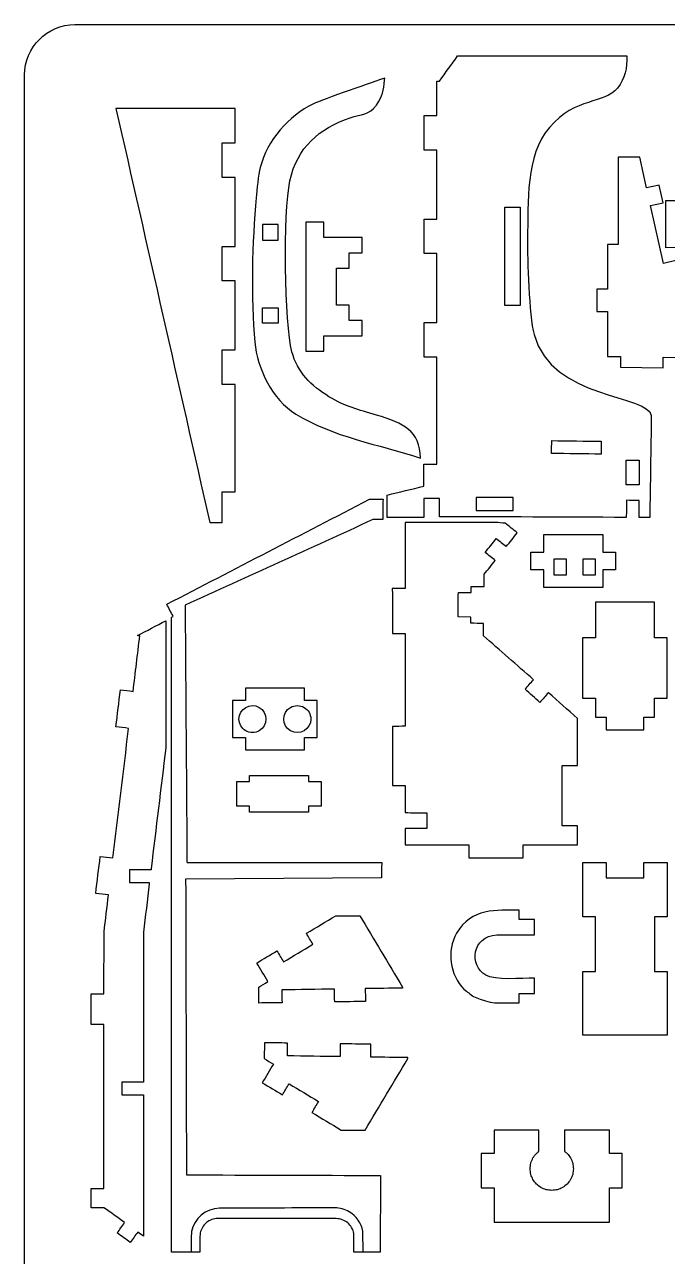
# Model space of a CAD drawing. Extents: x 280 to 860, y 22 to 902.
# Drawn here: x 280.3 to 408.2, y 657.3 to 902.3 of the extents above; entities that cross this region are included whole.
import ezdxf

# ---------------------------------------------------------------- set-up
doc = ezdxf.new("R2010")
doc.units = 0
doc.layers.get('0').update_dxf_attribs({"linetype": 'CONTINUOUS'})

msp = doc.modelspace()

# ---------------------------------------------------------------- linework, layer by layer
at = {"color": 175}
for p, q in [((290.305915, 902.300344), (560.305915, 902.300344)), ((280.305915, 472.300344), (280.305915, 892.300344))]:
    msp.add_line(p, q, dxfattribs=at)
at = {"color": 3}
for p, q in [((398.373145, 875.925573), (398.372645, 858.553373)), ((402.690545, 875.925873), (398.373145, 875.925573)), ((404.048945, 869.847973), (402.690545, 875.925873)), ((406.537745, 870.404373), (404.048945, 869.847973)), ((407.324745, 866.883573), (406.537745, 870.404373)), ((407.90453, 857.905783), (407.90543, 867.317183)), ((407.90543, 867.317183), (416.63953, 867.317183)), ((404.835945, 866.327173), (407.324745, 866.883573)), ((407.408845, 854.815973), (404.835945, 866.327173)), ((398.372645, 858.553373), (396.270545, 858.552873)), ((396.270545, 858.552873), (396.270745, 849.670473)), ((437.95393, 858.338383), (407.90453, 857.905783)), ((409.897845, 855.372273), (407.408845, 854.815973)), ((396.270745, 849.670473), (394.145745, 849.670373)), ((394.145745, 849.670373), (394.145845, 845.229073)), ((394.145845, 845.229073), (396.270945, 845.229173)), ((396.270945, 845.229173), (396.271145, 836.315873)), ((396.271145, 836.315873), (398.870245, 836.278373)), ((398.870245, 836.278373), (398.839445, 834.153273)), ((407.339245, 834.030873), (407.369945, 836.155973)), ((407.369945, 836.155973), (437.419345, 835.723373)), ((398.839445, 834.153273), (407.339245, 834.030873)), ((322.175015, 809.410144), (322.173615, 830.733044)), ((351.593715, 803.868144), (349.587515, 803.847744)), ((359.761815, 804.293344), (352.425015, 804.291144)), ((369.087015, 784.459544), (366.529515, 784.495444)), ((360.317615, 745.519544), (360.319115, 742.424144)), ((351.328615, 732.596544), (312.340015, 732.330744)), ((296.096215, 709.542544), (296.099915, 721.841644)), ((326.913015, 707.713644), (326.872515, 710.869244)), ((328.007415, 699.817644), (327.966915, 696.662044)), ((351.114315, 673.411544), (351.072015, 658.140744)), ((315.191815, 658.140744), (309.513115, 658.140744)), ((351.072015, 658.140744), (345.796615, 658.140744))]:
    msp.add_line(p, q, dxfattribs=at)
at = {"color": 1}
msp.add_line((347.661215, 658.140744), (347.623415, 662.320144), dxfattribs=at)
at = {"color": 175}
msp.add_open_spline([(280.305915, 892.300344), (280.305915, 897.800344), (284.805915, 902.300344), (290.305915, 902.300344)], degree=3, dxfattribs=at)
at = {"color": 3}
for points in [[(362.851615, 891.077744), (364.050415, 892.742344), (365.249115, 894.406944), (366.447915, 896.071544)], [(366.447915, 896.071544), (377.675415, 896.071544), (388.902915, 896.071544), (400.130415, 896.071544)], [(400.130415, 896.071544), (400.188415, 893.723244), (399.805015, 891.642244), (398.231615, 889.674344)], [(351.951315, 891.664344), (350.235015, 891.140644), (339.521215, 887.355744), (337.760315, 886.527644)], [(350.284915, 886.269744), (351.622915, 888.067944), (351.668915, 889.253544), (351.912015, 891.257744)], [(351.912015, 891.257744), (351.925215, 891.393244), (351.938215, 891.528844), (351.951315, 891.664344)], [(362.333315, 884.205944), (362.336115, 886.496744), (362.338915, 888.787444), (362.341715, 891.078344)], [(362.341715, 891.078344), (362.511615, 891.078144), (362.681615, 891.077944), (362.851615, 891.077744)], [(398.231615, 889.674344), (395.663815, 886.462744), (389.913415, 887.946744), (384.733115, 881.857444)], [(298.478315, 885.620244), (304.701115, 858.176544), (310.923815, 830.733044), (317.146515, 803.289344)], [(322.173615, 885.620244), (314.275215, 885.620244), (306.376715, 885.620244), (298.478315, 885.620244)], [(322.173615, 878.759344), (322.173615, 881.046344), (322.173615, 883.333244), (322.173615, 885.620244)], [(337.760315, 886.527644), (332.835315, 884.211744), (328.548115, 879.231244), (327.183615, 873.911244)], [(345.067415, 883.785344), (347.366115, 884.523444), (348.792615, 884.264244), (350.284915, 886.269744)], [(333.080115, 871.217744), (334.552515, 877.926744), (338.842415, 881.606244), (345.067415, 883.785344)], [(359.783815, 884.205244), (360.633715, 884.205444), (361.483515, 884.205744), (362.333315, 884.205944)], [(359.783815, 877.344344), (359.783815, 879.631244), (359.783815, 881.918344), (359.783815, 884.205244)], [(384.733115, 881.857444), (379.919515, 876.199244), (380.513415, 867.062444), (380.367215, 859.601744)], [(319.624015, 871.898344), (319.624015, 874.185344), (319.624015, 876.472344), (319.624015, 878.759344)], [(319.624015, 878.759344), (320.473915, 878.759344), (321.323715, 878.759344), (322.173615, 878.759344)], [(362.341715, 877.344344), (361.489115, 877.344344), (360.636415, 877.344344), (359.783815, 877.344344)], [(362.341715, 863.622444), (362.341715, 868.196444), (362.341715, 872.770344), (362.341715, 877.344344)], [(327.183615, 873.911244), (326.803915, 872.430944), (326.531315, 869.432944), (326.383815, 867.877944)], [(322.173615, 871.898344), (321.323715, 871.898344), (320.473915, 871.898344), (319.624015, 871.898344)], [(322.173615, 858.176644), (322.173615, 862.750544), (322.173615, 867.324444), (322.173615, 871.898344)], [(333.478415, 837.236244), (332.004315, 842.737044), (331.704615, 864.950444), (333.080115, 871.217744)], [(326.383815, 867.877944), (325.567415, 859.269144), (325.301515, 847.839444), (326.104715, 839.138144)], [(339.804815, 863.042244), (338.615115, 863.042244), (337.425215, 863.042244), (336.235515, 863.042244)], [(336.235515, 863.042244), (336.235515, 854.475744), (336.235515, 845.909244), (336.235515, 837.342744)], [(339.804815, 859.982844), (339.804815, 861.002644), (339.804815, 862.022444), (339.804815, 863.042244)], [(359.783815, 856.761444), (359.783815, 859.048444), (359.783815, 861.335444), (359.783815, 863.622444)], [(359.783815, 863.622444), (360.636415, 863.622444), (361.489115, 863.622444), (362.341715, 863.622444)], [(347.453115, 859.982844), (344.903715, 859.982844), (342.354315, 859.982844), (339.804815, 859.982844)], [(347.453115, 856.923344), (347.453115, 857.943244), (347.453115, 858.963044), (347.453115, 859.982844)], [(319.624015, 851.315744), (319.624015, 853.602644), (319.624015, 855.889744), (319.624015, 858.176644)], [(319.624015, 858.176644), (320.473915, 858.176644), (321.323715, 858.176644), (322.173615, 858.176644)], [(380.367215, 859.601744), (380.302815, 855.769644), (380.640715, 844.489644), (381.665415, 840.665644)], [(344.903915, 853.863944), (344.903915, 854.883744), (344.903915, 855.903544), (344.903915, 856.923344)], [(344.903915, 856.923344), (345.753615, 856.923344), (346.603415, 856.923344), (347.453115, 856.923344)], [(362.341715, 856.761444), (361.489115, 856.761444), (360.636415, 856.761444), (359.783815, 856.761444)], [(362.341715, 843.039544), (362.341715, 847.613544), (362.341715, 852.187444), (362.341715, 856.761444)], [(342.354415, 846.521144), (342.354415, 848.968744), (342.354415, 851.416344), (342.354415, 853.863944)], [(342.354415, 853.863944), (343.204315, 853.863944), (344.054115, 853.863944), (344.903915, 853.863944)], [(322.173615, 851.315744), (321.323715, 851.315744), (320.473915, 851.315744), (319.624015, 851.315744)], [(322.173615, 837.593844), (322.173615, 842.167744), (322.173615, 846.741744), (322.173615, 851.315744)], [(344.903915, 846.521144), (344.054115, 846.521144), (343.204315, 846.521144), (342.354415, 846.521144)], [(344.903915, 843.461744), (344.903915, 844.481544), (344.903915, 845.501344), (344.903915, 846.521144)], [(347.453115, 843.461744), (346.603415, 843.461744), (345.753615, 843.461744), (344.903915, 843.461744)], [(347.453115, 840.402244), (347.453115, 841.422044), (347.453115, 842.441844), (347.453115, 843.461744)], [(359.783815, 836.178444), (359.783815, 838.465544), (359.783815, 840.752444), (359.783815, 843.039544)], [(359.783815, 843.039544), (360.636415, 843.039544), (361.489115, 843.039544), (362.341715, 843.039544)], [(339.804815, 837.342744), (339.804815, 838.362644), (339.804815, 839.382444), (339.804815, 840.402244)], [(339.804815, 840.402244), (342.354315, 840.402244), (344.903715, 840.402244), (347.453115, 840.402244)], [(381.665415, 840.665644), (385.127915, 827.744044), (404.534715, 828.686044), (404.984115, 824.555644)], [(326.104715, 839.138144), (326.590815, 833.872344), (329.602115, 827.696344), (334.269015, 824.840944)], [(319.624015, 830.733044), (319.624015, 833.019944), (319.624015, 835.306944), (319.624015, 837.593844)], [(319.624015, 837.593844), (320.473915, 837.593844), (321.323715, 837.593844), (322.173615, 837.593844)], [(340.853915, 828.294644), (337.327215, 830.453844), (334.571115, 833.158444), (333.478415, 837.236244)], [(336.235515, 837.342744), (337.425215, 837.342744), (338.615115, 837.342744), (339.804815, 837.342744)], [(362.341715, 836.178444), (361.489115, 836.178444), (360.636415, 836.178444), (359.783815, 836.178444)], [(362.341715, 814.853544), (362.341715, 821.961844), (362.341715, 829.070244), (362.341715, 836.178444)], [(322.173615, 830.733044), (321.323715, 830.733044), (320.473915, 830.733044), (319.624015, 830.733044)], [(350.332115, 824.645544), (346.564315, 825.808644), (344.249715, 826.215544), (340.853915, 828.294644)], [(334.269015, 824.840944), (341.692415, 820.299044), (350.489715, 818.865744), (359.090115, 816.079644)], [(359.090115, 816.079644), (358.912315, 821.557744), (355.756915, 822.971044), (350.332115, 824.645544)], [(404.984115, 824.555644), (404.886215, 817.797744), (404.788415, 811.039844), (404.690515, 804.281944)], [(359.761815, 810.518944), (359.761815, 811.963744), (359.761815, 813.408744), (359.761815, 814.853544)], [(359.761815, 814.853544), (360.621715, 814.853544), (361.481715, 814.853544), (362.341715, 814.853544)], [(319.624015, 803.289344), (319.624515, 805.329644), (319.624915, 807.369844), (319.625415, 809.410144)], [(319.625415, 809.410144), (320.475315, 809.410144), (321.325215, 809.410144), (322.175015, 809.410144)], [(352.425015, 808.734644), (354.870515, 809.329444), (357.316215, 809.924144), (359.761815, 810.518944)], [(352.425015, 804.291144), (352.425015, 805.772344), (352.425015, 807.253444), (352.425015, 808.734644)], [(308.600015, 787.023244), (322.040315, 793.981044), (335.480615, 800.938744), (348.920915, 807.896544)], [(348.920915, 807.896544), (349.816815, 807.896544), (350.712615, 807.896544), (351.608515, 807.896544)], [(351.608515, 807.896544), (351.603515, 806.553744), (351.598615, 805.210944), (351.593715, 803.868144)], [(362.843315, 808.071444), (361.816115, 808.071444), (360.789015, 808.071444), (359.761815, 808.071444)], [(359.761815, 808.071444), (359.761815, 806.812044), (359.761815, 805.552744), (359.761815, 804.293344)], [(362.843915, 804.436744), (362.843715, 805.648244), (362.843415, 806.859944), (362.843315, 808.071444)], [(400.029815, 807.691844), (400.025615, 806.560944), (400.021515, 805.430144), (400.017315, 804.299244)], [(402.579315, 807.682444), (401.729415, 807.685644), (400.879715, 807.688744), (400.029815, 807.691844)], [(402.566815, 804.289844), (402.571015, 805.420744), (402.575215, 806.551544), (402.579315, 807.682444)], [(349.587515, 803.847744), (337.136915, 798.176444), (324.686315, 792.505144), (312.235715, 786.833744)], [(400.017315, 804.299244), (387.626215, 804.345044), (375.235015, 804.390944), (362.843915, 804.436744)], [(404.690515, 804.281944), (403.982615, 804.284544), (403.274715, 804.287244), (402.566815, 804.289844)], [(317.146515, 803.289344), (317.972415, 803.289344), (318.798215, 803.289344), (319.624015, 803.289344)], [(373.962515, 803.289344), (367.978215, 803.286844), (361.993915, 803.284244), (356.009615, 803.281744)], [(356.009615, 803.281744), (356.010915, 798.906544), (356.012215, 794.531444), (356.013515, 790.156144)], [(375.933915, 803.129944), (375.276815, 803.183044), (374.619615, 803.236244), (373.962515, 803.289344)], [(378.325015, 801.221344), (377.528015, 801.857544), (376.731015, 802.493744), (375.933915, 803.129944)], [(376.134515, 798.477644), (376.864715, 799.392244), (377.594915, 800.306844), (378.325015, 801.221344)], [(371.947515, 797.327444), (372.677615, 798.241944), (373.407915, 799.156544), (374.138115, 800.071144)], [(374.138115, 800.071144), (374.803615, 799.539944), (375.469015, 799.008844), (376.134515, 798.477644)], [(383.597315, 797.393644), (383.597315, 798.563744), (383.597315, 799.734044), (383.597315, 800.904144)], [(383.597315, 800.904144), (387.506215, 800.904144), (391.415115, 800.904144), (395.324015, 800.904144)], [(395.324015, 800.904144), (395.324015, 799.734044), (395.324015, 798.563744), (395.324015, 797.393644)], [(373.943815, 795.733944), (373.278415, 796.265144), (372.612915, 796.796244), (371.947515, 797.327444)], [(381.047515, 793.883144), (381.047515, 795.053244), (381.047515, 796.223544), (381.047515, 797.393644)], [(381.047515, 797.393644), (381.897515, 797.393644), (382.747415, 797.393644), (383.597315, 797.393644)], [(395.324015, 797.393644), (396.173915, 797.393644), (397.023815, 797.393644), (397.873715, 797.393644)], [(397.873715, 797.393644), (397.873715, 796.223344), (397.873715, 795.052944), (397.873715, 793.882544)], [(371.749315, 792.993544), (372.480915, 793.907044), (373.212315, 794.820544), (373.943815, 795.733944)], [(383.597315, 793.883144), (382.747415, 793.883144), (381.897515, 793.883144), (381.047515, 793.883144)], [(383.597315, 790.372644), (383.597315, 791.542744), (383.597315, 792.712944), (383.597315, 793.883144)], [(397.873715, 793.882544), (397.023815, 793.882544), (396.173915, 793.882544), (395.324015, 793.882544)], [(395.324015, 793.882544), (395.324015, 792.712244), (395.324015, 791.541844), (395.324015, 790.371544)], [(371.719715, 790.544444), (371.729515, 791.360844), (371.739515, 792.177144), (371.749315, 792.993544)], [(356.013515, 790.156144), (355.163615, 790.155944), (354.313715, 790.155644), (353.463815, 790.155444)], [(353.463815, 790.155444), (353.464815, 787.175144), (353.465615, 784.194944), (353.466515, 781.214544)], [(366.529515, 784.495444), (366.552215, 786.127244), (366.575015, 787.759144), (366.597815, 789.390944)], [(366.597815, 789.390944), (367.450315, 789.379444), (368.302815, 789.367944), (369.155315, 789.356544)], [(369.155315, 789.356544), (369.160415, 789.764644), (369.165315, 790.172644), (369.170415, 790.580744)], [(369.170415, 790.580744), (370.020215, 790.568544), (370.869915, 790.556544), (371.719715, 790.544444)], [(395.324015, 790.371544), (391.415115, 790.371844), (387.506215, 790.372244), (383.597315, 790.372644)], [(309.856615, 784.589044), (309.437715, 785.400444), (309.018915, 786.211944), (308.600015, 787.023244)], [(312.235715, 786.833744), (312.360815, 769.898044), (312.485915, 752.962444), (312.611015, 736.026844)], [(405.606815, 787.424844), (401.698215, 787.424844), (397.789515, 787.424744), (393.880915, 787.424744)], [(393.880915, 787.424744), (393.880915, 785.056444), (393.880915, 782.688044), (393.880915, 780.319744)], [(405.606915, 780.319844), (405.606915, 782.688144), (405.606815, 785.056544), (405.606815, 787.424844)], [(309.513115, 658.140744), (309.513315, 700.231144), (309.513715, 742.321744), (309.514015, 784.412144)], [(309.514015, 784.412144), (309.628115, 784.471144), (309.742415, 784.530144), (309.856615, 784.589044)], [(369.068015, 783.236544), (369.074415, 783.644244), (369.080715, 784.051844), (369.087015, 784.459544)], [(302.753215, 780.797344), (304.629415, 781.777044), (306.505615, 782.756944), (308.381715, 783.736744)], [(308.381715, 783.736744), (308.381715, 775.306044), (308.381715, 766.875444), (308.381715, 758.444844)], [(371.613115, 783.201744), (370.764715, 783.213344), (369.916415, 783.224944), (369.068015, 783.236544)], [(371.578715, 780.755044), (371.590215, 781.570544), (371.601615, 782.386144), (371.613115, 783.201744)], [(301.885815, 769.697844), (302.330915, 773.379044), (302.775915, 777.060244), (303.221015, 780.741544)], [(303.221015, 780.741544), (303.065115, 780.760144), (302.909215, 780.778644), (302.753215, 780.797344)], [(353.466515, 781.214544), (354.316415, 781.214844), (355.166215, 781.215144), (356.016015, 781.215344)], [(356.016015, 781.215344), (356.017815, 775.057644), (356.019615, 768.899844), (356.021415, 762.742044)], [(381.548715, 772.018044), (378.225415, 774.930344), (374.902015, 777.842744), (371.578715, 780.755044)], [(393.880915, 780.319744), (393.031215, 780.319744), (392.181315, 780.319744), (391.331515, 780.319744)], [(391.331515, 780.319744), (391.331515, 776.333344), (391.331615, 772.346844), (391.331615, 768.360444)], [(408.156415, 780.319844), (407.306515, 780.319844), (406.456815, 780.319844), (405.606915, 780.319844)], [(408.156615, 768.360544), (408.156515, 772.346944), (408.156515, 776.333444), (408.156415, 780.319844)], [(379.867715, 770.101144), (380.428115, 770.740144), (380.988315, 771.379044), (381.548715, 772.018044)], [(298.464615, 762.641344), (298.761315, 765.095544), (299.058015, 767.549644), (299.354715, 770.003744)], [(299.354715, 770.003744), (300.198515, 769.901844), (301.042115, 769.799744), (301.885815, 769.697844)], [(335.967615, 770.304444), (332.058815, 770.304444), (328.149915, 770.304444), (324.241115, 770.304444)], [(324.241115, 770.304444), (324.241115, 769.488544), (324.241115, 768.672744), (324.241115, 767.856844)], [(335.967615, 767.856844), (335.967615, 768.672744), (335.967615, 769.488544), (335.967615, 770.304444)], [(382.831315, 767.502344), (381.843415, 768.368644), (380.855615, 769.234844), (379.867715, 770.101144)], [(384.512215, 769.419344), (383.951915, 768.780344), (383.391515, 768.141444), (382.831315, 767.502344)], [(390.321115, 764.325044), (388.384815, 766.023144), (386.448515, 767.721244), (384.512215, 769.419344)], [(324.241115, 767.856844), (323.391115, 767.856844), (322.541115, 767.856844), (321.691115, 767.856844)], [(321.691115, 767.856844), (321.691115, 765.408944), (321.691115, 762.961144), (321.691115, 760.513244)], [(338.517515, 767.856844), (337.667515, 767.856844), (336.817515, 767.856844), (335.967615, 767.856844)], [(338.517515, 760.513244), (338.517515, 762.961144), (338.517515, 765.408944), (338.517515, 767.856844)], [(391.331615, 768.360444), (392.181415, 768.360444), (393.031215, 768.360344), (393.881015, 768.360344)], [(393.881015, 768.360344), (393.880915, 767.097044), (393.880615, 765.833944), (393.880415, 764.570644)], [(405.608115, 764.571244), (405.608115, 765.834244), (405.608015, 767.097444), (405.608015, 768.360544)], [(405.608015, 768.360544), (406.457515, 768.360544), (407.307115, 768.360544), (408.156615, 768.360544)], [(390.326415, 754.920944), (390.324715, 758.055744), (390.322815, 761.190344), (390.321115, 764.325044)], [(393.880415, 764.570644), (394.587515, 764.570744), (395.294715, 764.570944), (396.001815, 764.571044)], [(396.001815, 764.571044), (396.002115, 763.721144), (396.002415, 762.871344), (396.002715, 762.021444)], [(403.486215, 762.021644), (403.486215, 762.871544), (403.486215, 763.721544), (403.486215, 764.571444)], [(403.486215, 764.571444), (404.193515, 764.571344), (404.900815, 764.571344), (405.608115, 764.571244)], [(297.880215, 736.566644), (298.918815, 745.156144), (299.957215, 753.745844), (300.995715, 762.335344)], [(300.995715, 762.335344), (300.152015, 762.437344), (299.308315, 762.539344), (298.464615, 762.641344)], [(356.021415, 762.742044), (355.171615, 762.741244), (354.321815, 762.740344), (353.471915, 762.739544)], [(353.471915, 762.739544), (353.473915, 758.808544), (353.475915, 754.877544), (353.478015, 750.946544)], [(396.002715, 762.021444), (398.497215, 762.021544), (400.991715, 762.021544), (403.486215, 762.021644)], [(321.691115, 760.513244), (322.541115, 760.513244), (323.391115, 760.513244), (324.241115, 760.513244)], [(324.241115, 760.513244), (324.241115, 759.697844), (324.241115, 758.882244), (324.241115, 758.066844)], [(335.967615, 758.065744), (335.967615, 758.881544), (335.967615, 759.697444), (335.967615, 760.513244)], [(335.967615, 760.513244), (336.817515, 760.513244), (337.667515, 760.513244), (338.517515, 760.513244)], [(308.381715, 758.444844), (307.415315, 750.451844), (306.449015, 742.458944), (305.482615, 734.465944)], [(324.241115, 758.066844), (328.149915, 758.066444), (332.058815, 758.066144), (335.967615, 758.065744)], [(387.266915, 754.919344), (388.286715, 754.919844), (389.306615, 754.920444), (390.326415, 754.920944)], [(387.273315, 742.960144), (387.271115, 746.946544), (387.269115, 750.932944), (387.266915, 754.919344)], [(325.059115, 751.767844), (325.059115, 752.175744), (325.059115, 752.583644), (325.059115, 752.991544)], [(325.059115, 752.991544), (328.967915, 752.991544), (332.876815, 752.991544), (336.785615, 752.991544)], [(336.785615, 752.991544), (336.785615, 752.583644), (336.785615, 752.175744), (336.785615, 751.767844)], [(322.509515, 751.767844), (323.359415, 751.767844), (324.209215, 751.767844), (325.059115, 751.767844)], [(322.509515, 746.871844), (322.509515, 748.503844), (322.509515, 750.135844), (322.509515, 751.767844)], [(336.785615, 751.767844), (337.635715, 751.767844), (338.485915, 751.767844), (339.336015, 751.767844)], [(339.336015, 751.767844), (339.336015, 750.135844), (339.336015, 748.503844), (339.336015, 746.871844)], [(353.478015, 750.946544), (354.327915, 750.947044), (355.177615, 750.947444), (356.027515, 750.947944)], [(356.027515, 750.947944), (356.028415, 749.158044), (356.029315, 747.368044), (356.030215, 745.578144)], [(325.059215, 746.871944), (324.209315, 746.871944), (323.359415, 746.871844), (322.509515, 746.871844)], [(325.059315, 745.648144), (325.059315, 746.056044), (325.059215, 746.464044), (325.059215, 746.871944)], [(336.785615, 745.648044), (332.876815, 745.648044), (328.968115, 745.648144), (325.059315, 745.648144)], [(339.336015, 746.871844), (338.485915, 746.871844), (337.635715, 746.871844), (336.785615, 746.871844)], [(336.785615, 746.871844), (336.785615, 746.463944), (336.785615, 746.055944), (336.785615, 745.648044)], [(356.030215, 745.578144), (357.459315, 745.558544), (358.888415, 745.539044), (360.317615, 745.519544)], [(360.319115, 742.424144), (358.890015, 742.423344), (357.461015, 742.422644), (356.031915, 742.421944)], [(356.031915, 742.421944), (356.032415, 741.332944), (356.033015, 740.243844), (356.033515, 739.154844)], [(390.332715, 742.961744), (389.312915, 742.961244), (388.293115, 742.960644), (387.273315, 742.960144)], [(390.333915, 739.171944), (390.333515, 740.435244), (390.333115, 741.698444), (390.332715, 742.961744)], [(356.033515, 739.154844), (360.253515, 739.155344), (364.473615, 739.155944), (368.693615, 739.156444)], [(368.693615, 739.156444), (368.694215, 738.306644), (368.694915, 737.456744), (368.695515, 736.606944)], [(379.513815, 739.164844), (383.120615, 739.167144), (386.727215, 739.169544), (390.333915, 739.171944)], [(379.515915, 736.615444), (379.515215, 737.465244), (379.514615, 738.315044), (379.513815, 739.164844)], [(294.458915, 729.510144), (294.755715, 731.964344), (295.052415, 734.418544), (295.349115, 736.872644)], [(295.349115, 736.872644), (296.192815, 736.770644), (297.036515, 736.668644), (297.880215, 736.566644)], [(312.611015, 736.026844), (312.611115, 735.898844), (312.611315, 735.770944), (312.611415, 735.642944)], [(312.611415, 735.642944), (325.522615, 735.654544), (338.433615, 735.666344), (351.344815, 735.677944)], [(351.344815, 735.677944), (351.339415, 734.650844), (351.334115, 733.623744), (351.328615, 732.596544)], [(368.695515, 736.606944), (372.302315, 736.609844), (375.909115, 736.612544), (379.515915, 736.615444)], [(391.337115, 735.644144), (392.893815, 735.644744), (394.450615, 735.645344), (396.007215, 735.645944)], [(391.341215, 724.823844), (391.339815, 728.430644), (391.338515, 732.037344), (391.337115, 735.644144)], [(396.007215, 735.645944), (396.007615, 734.626144), (396.007915, 733.606344), (396.008315, 732.586544)], [(403.490615, 735.648744), (405.047615, 735.649344), (406.604515, 735.649944), (408.161415, 735.650444)], [(403.491815, 732.589344), (403.491415, 733.609144), (403.491015, 734.628944), (403.490615, 735.648744)], [(408.161415, 735.650444), (408.162815, 732.043744), (408.164115, 728.437044), (408.165515, 724.830244)], [(305.482615, 734.211044), (304.054815, 734.211044), (302.627115, 734.211044), (301.199415, 734.211044)], [(301.199415, 734.211044), (301.199415, 733.361144), (301.199415, 732.511344), (301.199415, 731.661544)], [(305.482615, 734.465944), (305.482615, 734.380944), (305.482615, 734.296044), (305.482615, 734.211044)], [(396.008315, 732.586544), (398.502815, 732.587444), (400.997315, 732.588444), (403.491815, 732.589344)], [(301.199415, 731.661544), (302.503815, 731.661544), (303.808215, 731.661544), (305.112715, 731.661544)], [(305.112715, 731.406544), (304.724715, 728.197844), (304.336815, 724.989244), (303.948915, 721.780544)], [(305.112715, 731.661544), (305.112715, 731.576544), (305.112715, 731.491444), (305.112715, 731.406544)], [(312.340015, 732.330744), (312.340815, 732.210344), (312.341715, 732.089944), (312.342615, 731.969544)], [(312.342615, 731.969544), (312.395415, 712.541344), (312.448315, 693.113144), (312.501215, 673.684944)], [(296.990115, 729.204144), (296.146415, 729.306144), (295.302715, 729.408144), (294.458915, 729.510144)], [(296.099915, 721.841644), (296.396715, 724.295844), (296.693415, 726.749944), (296.990115, 729.204144)], [(378.680815, 726.190244), (374.245915, 726.190244), (369.177415, 726.653144), (366.248315, 721.579344)], [(378.680815, 724.354644), (378.680815, 724.966444), (378.680815, 725.578344), (378.680815, 726.190244)], [(336.358715, 721.578644), (338.309315, 722.746144), (340.259915, 723.913444), (342.210515, 725.080844)], [(342.210515, 725.080844), (343.799415, 725.080844), (345.388115, 725.080844), (346.977015, 725.080844)], [(346.977015, 725.080844), (349.810615, 720.346244), (352.644215, 715.611644), (355.477815, 710.876944)], [(381.740315, 724.354644), (380.720515, 724.354644), (379.700715, 724.354644), (378.680815, 724.354644)], [(381.740315, 721.295144), (381.740315, 722.314944), (381.740315, 723.334844), (381.740315, 724.354644)], [(393.889715, 724.824844), (393.040115, 724.824544), (392.190715, 724.824244), (391.341215, 724.823844)], [(393.893715, 714.004544), (393.892415, 717.611344), (393.891015, 721.218044), (393.889715, 724.824844)], [(408.165515, 724.830244), (407.316015, 724.829944), (406.466615, 724.829544), (405.617015, 724.829344)], [(405.617015, 724.829344), (405.618415, 721.222544), (405.619815, 717.615844), (405.621115, 714.009044)], [(303.948915, 721.780544), (303.948915, 711.848144), (303.948915, 701.915744), (303.948915, 691.983344)], [(337.668115, 719.390944), (337.231615, 720.120144), (336.795115, 720.849444), (336.358715, 721.578644)], [(366.248315, 721.579344), (364.235815, 718.093344), (364.867615, 713.293744), (367.713815, 710.447544)], [(372.071315, 713.221344), (368.633515, 715.206444), (369.362615, 720.975744), (374.234715, 721.295144)], [(374.234715, 721.295144), (376.736615, 721.295144), (379.238415, 721.295144), (381.740315, 721.295144)], [(326.486815, 715.670444), (327.826815, 716.472444), (329.166915, 717.274444), (330.506915, 718.076344)], [(330.506915, 718.076344), (330.943315, 717.347144), (331.379815, 716.617944), (331.816315, 715.888744)], [(331.816315, 715.888744), (333.766915, 717.056144), (335.717515, 718.223544), (337.668115, 719.390944)], [(328.704215, 711.965544), (327.965015, 713.200444), (327.226015, 714.435544), (326.486815, 715.670444)], [(381.740315, 712.641744), (379.215315, 712.641744), (373.808515, 712.218144), (372.071315, 713.221344)], [(391.345315, 714.003644), (392.194815, 714.003944), (393.044215, 714.004244), (393.893715, 714.004544)], [(391.350115, 701.342944), (391.348415, 705.563144), (391.346915, 709.783444), (391.345315, 714.003644)], [(405.621115, 714.009044), (406.470615, 714.009244), (407.320115, 714.009644), (408.169615, 714.009944)], [(408.169615, 714.009944), (408.171215, 709.789744), (408.172715, 705.569444), (408.174415, 701.349244)], [(326.872515, 710.869244), (327.483115, 711.234644), (328.093615, 711.600044), (328.704215, 711.965544)], [(341.957815, 710.480744), (338.465315, 710.430244), (334.972815, 710.379944), (331.480415, 710.329444)], [(341.994615, 707.931444), (341.982315, 708.781244), (341.970115, 709.630944), (341.957815, 710.480744)], [(355.477815, 710.675944), (353.010515, 710.640344), (350.543315, 710.604744), (348.076115, 710.569144)], [(348.076115, 710.569144), (348.088315, 709.719344), (348.100615, 708.869544), (348.112815, 708.019744)], [(355.477815, 710.876944), (355.477815, 710.810044), (355.477815, 710.742944), (355.477815, 710.675944)], [(367.713815, 710.447544), (368.350415, 709.959144), (368.987015, 709.470544), (369.623715, 708.982044)], [(381.740315, 709.582244), (381.740315, 710.602044), (381.740315, 711.621844), (381.740315, 712.641744)], [(293.546715, 703.423644), (293.546715, 705.463344), (293.546715, 707.503044), (293.546715, 709.542644)], [(293.546715, 709.542644), (294.396515, 709.542644), (295.246315, 709.542544), (296.096215, 709.542544)], [(331.480415, 710.329444), (331.492615, 709.479644), (331.504915, 708.629944), (331.517215, 707.780144)], [(348.112815, 708.019744), (346.073415, 707.990244), (344.034015, 707.960844), (341.994615, 707.931444)], [(369.623715, 708.982044), (373.452015, 707.396444), (374.081815, 707.746544), (378.680815, 707.746544)], [(378.680815, 707.746544), (378.680815, 708.358444), (378.680815, 708.970344), (378.680815, 709.582244)], [(378.680815, 709.582244), (379.700715, 709.582244), (380.720515, 709.582244), (381.740315, 709.582244)], [(331.517215, 707.780144), (329.982415, 707.758044), (328.447715, 707.735844), (326.913015, 707.713644)], [(296.096215, 703.423644), (295.246315, 703.423644), (294.396515, 703.423644), (293.546715, 703.423644)], [(296.096215, 670.789444), (296.096215, 681.667444), (296.096215, 692.545644), (296.096215, 703.423644)], [(408.174415, 701.349244), (402.566315, 701.347144), (396.958215, 701.344944), (391.350115, 701.342944)], [(332.611615, 699.751144), (331.076815, 699.773244), (329.542115, 699.795444), (328.007415, 699.817644)], [(332.574815, 697.201844), (332.587015, 698.051644), (332.599315, 698.901344), (332.611615, 699.751144)], [(343.089015, 699.599844), (343.076715, 698.750044), (343.064515, 697.900344), (343.052215, 697.050544)], [(349.207215, 699.511544), (347.167815, 699.541044), (345.128415, 699.570444), (343.089015, 699.599844)], [(349.170515, 696.962144), (349.182715, 697.811944), (349.195015, 698.661744), (349.207215, 699.511544)], [(327.966915, 696.662044), (328.577515, 696.296644), (329.188015, 695.931244), (329.798615, 695.565744)], [(343.052215, 697.050544), (339.559715, 697.101044), (336.067215, 697.151344), (332.574815, 697.201844)], [(348.071415, 682.450444), (350.905015, 687.185044), (353.738615, 691.919644), (356.572215, 696.654344)], [(356.572215, 696.855344), (354.104915, 696.890944), (351.637715, 696.926544), (349.170515, 696.962144)], [(356.572215, 696.654344), (356.572215, 696.721244), (356.572215, 696.788344), (356.572215, 696.855344)], [(329.798615, 695.565744), (329.059415, 694.330844), (328.320415, 693.095744), (327.581215, 691.860844)], [(303.948915, 691.983344), (302.521115, 691.983344), (301.093415, 691.983344), (299.665715, 691.983344)], [(299.665715, 691.983344), (299.665715, 691.133444), (299.665715, 690.283744), (299.665715, 689.433844)], [(327.581215, 691.860844), (328.921215, 691.058844), (330.261315, 690.256844), (331.601315, 689.454944)], [(331.601315, 689.454944), (332.037715, 690.184144), (332.474215, 690.913344), (332.910715, 691.642544)], [(332.910715, 691.642544), (334.861315, 690.475144), (336.811915, 689.307744), (338.762515, 688.140344)], [(299.665715, 689.433844), (301.093415, 689.433844), (302.521115, 689.433844), (303.948915, 689.433844)], [(303.948915, 689.433844), (303.948915, 680.072844), (303.948915, 670.711844), (303.948915, 661.350844)], [(338.762515, 688.140344), (338.326015, 687.411144), (337.889515, 686.681844), (337.453115, 685.952644)], [(337.453115, 685.952644), (339.403715, 684.785144), (341.354315, 683.617844), (343.304915, 682.450444)], [(343.304915, 682.450444), (344.893815, 682.450444), (346.482515, 682.450444), (348.071415, 682.450444)], [(382.634415, 682.450444), (379.662815, 682.450444), (376.691215, 682.450444), (373.719615, 682.450444)], [(373.719615, 682.450444), (373.719615, 680.888744), (373.719615, 679.327144), (373.719615, 677.765344)], [(382.634415, 678.202644), (382.634415, 679.618544), (382.634415, 681.034544), (382.634415, 682.450444)], [(396.648315, 682.450444), (393.676715, 682.450444), (390.705115, 682.450444), (387.733515, 682.450444)], [(387.733515, 682.450444), (387.733515, 681.034544), (387.733515, 679.618544), (387.733515, 678.202644)], [(396.648315, 677.765344), (396.648315, 679.327144), (396.648315, 680.888744), (396.648315, 682.450444)], [(373.719615, 677.765344), (372.869715, 677.765344), (372.019915, 677.765344), (371.170015, 677.765344)], [(371.170015, 677.765344), (371.170015, 675.492144), (371.170015, 673.218844), (371.170015, 670.945644)], [(381.004715, 675.871644), (381.148815, 676.219444), (381.292815, 676.567344), (381.436915, 676.915244)], [(381.436915, 676.915244), (381.666115, 677.213844), (381.895315, 677.512644), (382.124515, 677.811244)], [(382.124515, 677.811244), (382.294415, 677.941744), (382.464415, 678.072144), (382.634415, 678.202644)], [(387.733515, 678.202644), (387.903415, 678.072144), (388.073415, 677.941744), (388.243415, 677.811244)], [(388.243415, 677.811244), (388.472615, 677.512644), (388.701815, 677.213844), (388.931015, 676.915244)], [(388.931015, 676.915244), (389.075115, 676.567344), (389.219215, 676.219444), (389.363315, 675.871644)], [(399.197915, 677.765344), (398.348015, 677.765344), (397.498215, 677.765344), (396.648315, 677.765344)], [(399.197915, 670.945644), (399.197915, 673.218844), (399.197915, 675.492144), (399.197915, 677.765344)], [(312.501215, 673.684944), (312.501015, 673.633944), (312.500915, 673.583044), (312.500715, 673.532044)], [(380.857215, 674.751844), (380.906415, 675.125044), (380.955515, 675.498344), (381.004715, 675.871644)], [(381.004715, 673.631944), (380.955515, 674.005244), (380.906415, 674.378544), (380.857215, 674.751844)], [(389.363315, 675.871644), (389.412415, 675.498344), (389.461515, 675.125044), (389.510715, 674.751844)], [(389.510715, 674.751844), (389.461515, 674.378544), (389.412415, 674.005244), (389.363315, 673.631944)], [(312.500715, 673.532044), (325.372015, 673.491844), (338.243115, 673.451644), (351.114315, 673.411544)], [(381.436915, 672.588444), (381.292815, 672.936244), (381.148815, 673.284144), (381.004715, 673.631944)], [(382.124515, 671.692344), (381.895315, 671.991044), (381.666115, 672.289744), (381.436915, 672.588444)], [(383.020615, 671.004744), (382.721915, 671.233944), (382.423215, 671.463144), (382.124515, 671.692344)], [(388.243415, 671.692344), (387.944715, 671.463144), (387.646015, 671.233944), (387.347315, 671.004744)], [(388.931015, 672.588444), (388.701815, 672.289744), (388.472615, 671.991044), (388.243415, 671.692344)], [(389.363315, 673.631944), (389.219215, 673.284144), (389.075115, 672.936244), (388.931015, 672.588444)], [(293.546715, 667.003444), (293.546715, 668.265344), (293.546715, 669.527444), (293.546715, 670.789444)], [(293.546715, 670.789444), (294.396515, 670.789444), (295.246315, 670.789444), (296.096215, 670.789444)], [(371.170015, 670.945644), (372.019915, 670.945644), (372.869715, 670.945644), (373.719615, 670.945644)], [(373.719615, 670.945644), (373.719615, 668.672344), (373.719615, 666.399144), (373.719615, 664.125844)], [(384.064115, 670.572444), (383.716315, 670.716544), (383.368515, 670.860644), (383.020615, 671.004744)], [(385.183915, 670.425044), (384.810715, 670.474244), (384.437415, 670.523344), (384.064115, 670.572444)], [(386.303815, 670.572444), (385.930515, 670.523344), (385.557215, 670.474244), (385.183915, 670.425044)], [(387.347315, 671.004744), (386.999515, 670.860644), (386.651615, 670.716544), (386.303815, 670.572444)], [(396.648315, 664.125844), (396.648315, 666.399144), (396.648315, 668.672344), (396.648315, 670.945644)], [(396.648315, 670.945644), (397.498215, 670.945644), (398.348015, 670.945644), (399.197915, 670.945644)], [(296.096315, 667.003344), (295.246415, 667.003344), (294.396515, 667.003444), (293.546715, 667.003444)], [(300.203215, 664.047044), (298.834215, 665.032444), (297.465315, 666.017944), (296.096315, 667.003344)], [(298.713715, 661.977844), (299.210315, 662.667544), (299.706715, 663.357344), (300.203215, 664.047044)], [(316.463915, 664.029644), (316.320315, 663.886344), (316.176915, 663.743044), (316.033315, 663.599644)], [(318.758215, 664.873744), (317.911315, 664.835344), (317.119815, 664.582544), (316.463915, 664.029644)], [(342.287915, 664.828044), (334.444715, 664.843344), (326.601515, 664.858444), (318.758215, 664.873744)], [(344.582315, 663.989044), (343.919015, 664.549044), (343.141715, 664.789744), (342.287915, 664.828044)], [(345.796615, 661.900644), (345.699915, 662.614944), (345.148715, 663.510944), (344.582315, 663.989044)], [(373.719615, 664.125844), (381.362515, 664.125844), (389.005415, 664.125844), (396.648315, 664.125844)], [(301.331415, 660.093644), (300.458815, 660.721644), (299.586315, 661.349844), (298.713715, 661.977844)], [(302.820815, 662.162844), (302.324315, 661.473144), (301.827815, 660.783344), (301.331415, 660.093644)], [(303.948915, 661.350844), (303.572815, 661.621444), (303.196815, 661.892244), (302.820815, 662.162844)], [(316.033315, 663.599644), (315.471915, 662.808244), (315.237915, 662.329644), (315.191815, 661.307244)], [(345.796615, 658.140744), (345.796615, 659.394044), (345.796615, 660.647344), (345.796615, 661.900644)], [(315.191815, 661.307244), (315.191815, 660.251744), (315.191815, 659.196244), (315.191815, 658.140744)]]:
    msp.add_open_spline(points, degree=3, dxfattribs=at)
at = {"color": 250}
for points in [[(375.841415, 866.004944), (376.861215, 866.004944), (377.881015, 866.004944), (378.900815, 866.004944)], [(375.841415, 846.424444), (375.841415, 852.951244), (375.841415, 859.478144), (375.841415, 866.004944)], [(378.900815, 866.004944), (378.900815, 859.478144), (378.900815, 852.951244), (378.900815, 846.424444)], [(327.659515, 862.519444), (327.659515, 861.499644), (327.659515, 860.479744), (327.659515, 859.459944)], [(330.718915, 862.519444), (329.699115, 862.519444), (328.679315, 862.519444), (327.659515, 862.519444)], [(330.718915, 859.459944), (330.718915, 860.479744), (330.718915, 861.499644), (330.718915, 862.519444)], [(327.659515, 859.459944), (328.679315, 859.459944), (329.699115, 859.459944), (330.718915, 859.459944)], [(327.659515, 842.938944), (327.659515, 843.958744), (327.659515, 844.978544), (327.659515, 845.998344)], [(327.659515, 845.998344), (328.679315, 845.998344), (329.699115, 845.998344), (330.718915, 845.998344)], [(330.718915, 845.998344), (330.718915, 844.978544), (330.718915, 843.958744), (330.718915, 842.938944)], [(378.900815, 846.424444), (377.881015, 846.424444), (376.861215, 846.424444), (375.841415, 846.424444)], [(330.718915, 842.938944), (329.699115, 842.938944), (328.679315, 842.938944), (327.659515, 842.938944)], [(385.142815, 817.024644), (385.155115, 817.874444), (385.167415, 818.724144), (385.179715, 819.573944)], [(385.179715, 819.573944), (388.467715, 819.526444), (391.755915, 819.478944), (395.043915, 819.431444)], [(395.043915, 819.431444), (395.031615, 818.581644), (395.019415, 817.731944), (395.007215, 816.882144)], [(395.007215, 816.882144), (391.719015, 816.929644), (388.430915, 816.977144), (385.142815, 817.024644)], [(400.017315, 810.753244), (400.017315, 812.384944), (400.017315, 814.016644), (400.017315, 815.648344)], [(400.017315, 815.648344), (400.867215, 815.648344), (401.717015, 815.648344), (402.566815, 815.648344)], [(402.566815, 815.648344), (402.566815, 814.016644), (402.566815, 812.384944), (402.566815, 810.753244)], [(402.566815, 810.753244), (401.717015, 810.753244), (400.867215, 810.753244), (400.017315, 810.753244)], [(377.511815, 808.240544), (375.064215, 808.240544), (372.616715, 808.240544), (370.169115, 808.240544)], [(370.169115, 808.240544), (370.169115, 807.391344), (370.169115, 806.541944), (370.169115, 805.692744)], [(377.511815, 805.692744), (377.511815, 806.541944), (377.511815, 807.391344), (377.511815, 808.240544)], [(370.169115, 805.692744), (372.616715, 805.692744), (375.064215, 805.692744), (377.511815, 805.692744)], [(388.117115, 795.961144), (387.267215, 795.961144), (386.417415, 795.961144), (385.567515, 795.961144)], [(385.567515, 795.961144), (385.567515, 794.941344), (385.567515, 793.921544), (385.567515, 792.901744)], [(388.117115, 792.901744), (388.117115, 793.921544), (388.117115, 794.941344), (388.117115, 795.961144)], [(393.889515, 795.961144), (393.039615, 795.961144), (392.189515, 795.961144), (391.339515, 795.961144)], [(391.339515, 795.961144), (391.339515, 794.941344), (391.339515, 793.921544), (391.339515, 792.901744)], [(393.889515, 792.901744), (393.889515, 793.921544), (393.889515, 794.941344), (393.889515, 795.961144)], [(385.567515, 792.901744), (386.417415, 792.901744), (387.267215, 792.901744), (388.117115, 792.901744)], [(391.339515, 792.901744), (392.189515, 792.901744), (393.039615, 792.901744), (393.889515, 792.901744)], [(322.950515, 764.185444), (322.950915, 766.233744), (325.215915, 767.540844), (326.989115, 766.517044)], [(333.218915, 766.516144), (334.007715, 766.971644), (335.122415, 766.971544), (335.911215, 766.516244)], [(326.989115, 766.517044), (328.762215, 765.493244), (328.762815, 762.877944), (326.989015, 761.853644)], [(333.219215, 761.853244), (331.445415, 762.877444), (331.445615, 765.492244), (333.218915, 766.516144)], [(335.911215, 766.516244), (336.361815, 766.256244), (336.614615, 765.898644), (336.896715, 765.530944)], [(336.896715, 765.530944), (337.074115, 765.102944), (337.257515, 764.704644), (337.257615, 764.184944)], [(323.311215, 762.839244), (323.133915, 763.266944), (322.950515, 763.666444), (322.950515, 764.185444)], [(324.296615, 761.853644), (323.846315, 762.113644), (323.593215, 762.471844), (323.311215, 762.839244)], [(337.257615, 764.184944), (337.257915, 762.137144), (334.992215, 760.829444), (333.219215, 761.853244)], [(326.989015, 761.853644), (326.200215, 761.398144), (325.085415, 761.398244), (324.296615, 761.853644)]]:
    msp.add_open_spline(points, degree=3, dxfattribs=at)
at = {"color": 1}
for points in [[(319.106115, 666.900544), (316.314515, 666.829044), (314.013815, 664.904944), (313.531615, 662.244544)], [(342.035515, 666.974944), (334.392315, 666.950244), (326.749215, 666.925344), (319.106115, 666.900544)], [(344.898215, 666.203244), (343.983015, 666.738844), (343.057515, 666.932144), (342.035515, 666.974944)], [(347.623415, 662.320144), (347.339215, 663.887444), (346.272515, 665.398944), (344.898215, 666.203244)], [(313.531615, 662.244544), (313.396515, 661.499144), (313.447215, 658.975644), (313.447215, 658.140744)]]:
    msp.add_open_spline(points, degree=3, dxfattribs=at)

doc.saveas('drawing.dxf')
